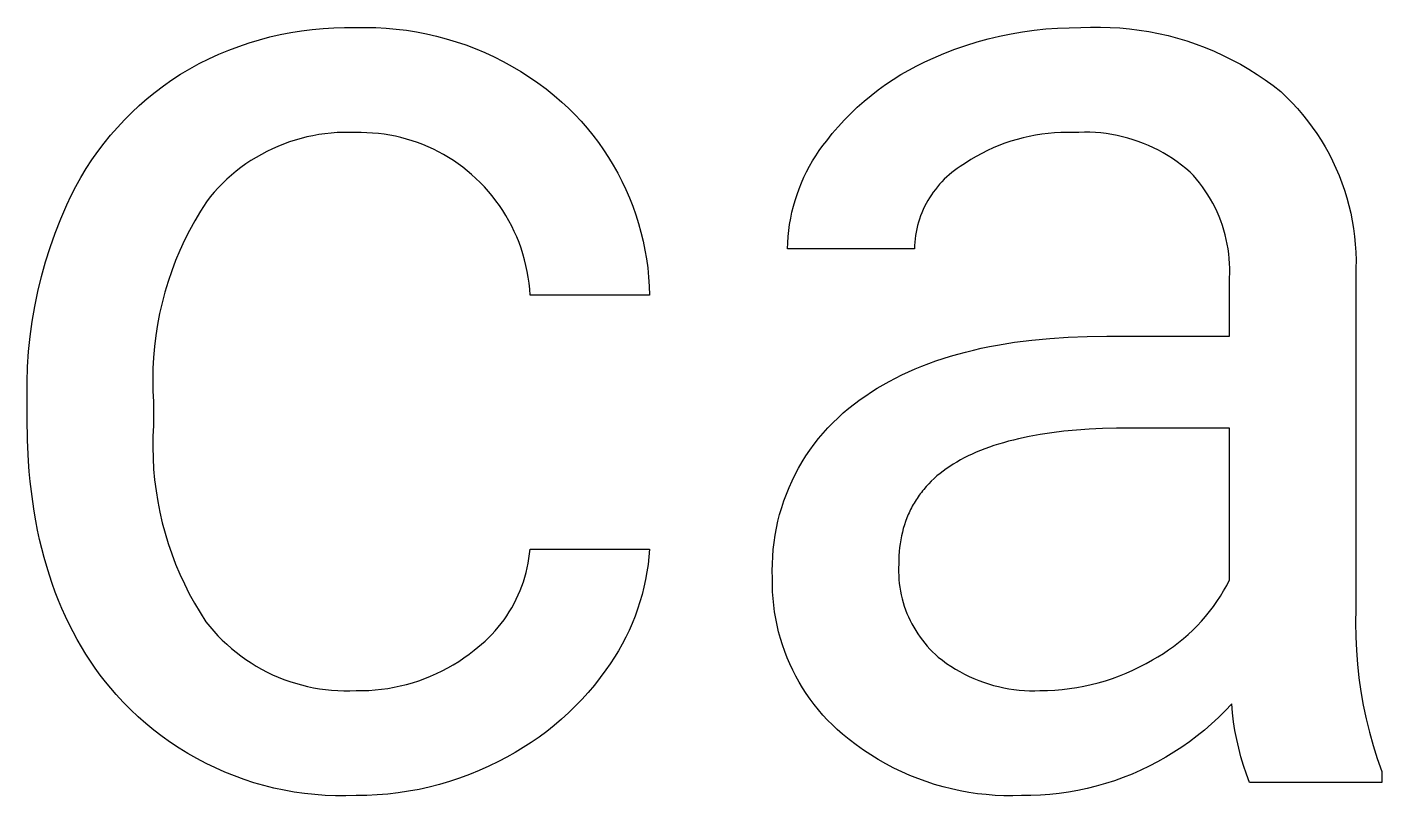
# Model space of a CAD drawing. Header units: millimetres. Extents: x -658 to 2773, y 81 to 2478.
# Drawn here: x 2036.91 to 2077.66, y 230.95 to 254.06 of the extents above; entities that cross this region are included whole.
import ezdxf

# ---------------------------------------------------------------- set-up
doc = ezdxf.new("R2010")
doc.units = ezdxf.units.MM
doc.header["$MEASUREMENT"] = 0
doc.layers.add('Domyślny', color=7, linetype='Continuous', true_color=0x000000)

msp = doc.modelspace()

# ---------------------------------------------------------------- linework, layer by layer
at = {"layer": 'Domyślny'}
for p, q in [((2044.529, 253.84), (2044.848, 253.902)), ((2044.848, 253.902), (2045.169, 253.954)), ((2045.169, 253.954), (2045.491, 253.995)), ((2045.491, 253.995), (2045.814, 254.025)), ((2045.814, 254.025), (2046.139, 254.044)), ((2046.139, 254.044), (2046.463, 254.052)), ((2046.463, 254.052), (2046.788, 254.049)), ((2046.788, 254.049), (2047.095, 254.054)), ((2047.095, 254.054), (2047.403, 254.048)), ((2047.403, 254.048), (2047.709, 254.032)), ((2047.709, 254.032), (2048.016, 254.006)), ((2048.016, 254.006), (2048.321, 253.968)), ((2048.321, 253.968), (2048.624, 253.92)), ((2048.624, 253.92), (2048.926, 253.862)), ((2066.511, 253.865), (2066.858, 253.924)), ((2066.858, 253.924), (2067.206, 253.972)), ((2067.206, 253.972), (2067.556, 254.009)), ((2067.556, 254.009), (2067.906, 254.034)), ((2067.906, 254.034), (2068.258, 254.047)), ((2068.258, 254.047), (2068.61, 254.049)), ((2068.61, 254.049), (2068.903, 254.061)), ((2068.903, 254.061), (2069.197, 254.064)), ((2069.197, 254.064), (2069.49, 254.057)), ((2069.49, 254.057), (2069.783, 254.039)), ((2069.783, 254.039), (2070.076, 254.012)), ((2070.076, 254.012), (2070.367, 253.976)), ((2070.367, 253.976), (2070.657, 253.929)), ((2070.657, 253.929), (2070.945, 253.873)), ((2042.976, 253.371), (2043.28, 253.485)), ((2043.28, 253.485), (2043.588, 253.59)), ((2043.588, 253.59), (2043.899, 253.684)), ((2043.899, 253.684), (2044.213, 253.767)), ((2044.213, 253.767), (2044.529, 253.84)), ((2048.926, 253.862), (2049.225, 253.794)), ((2049.225, 253.794), (2049.522, 253.715)), ((2049.522, 253.715), (2049.817, 253.626)), ((2049.817, 253.626), (2050.107, 253.526)), ((2050.107, 253.526), (2050.395, 253.417)), ((2064.818, 253.398), (2065.15, 253.514)), ((2065.15, 253.514), (2065.486, 253.618)), ((2065.486, 253.618), (2065.825, 253.712)), ((2065.825, 253.712), (2066.166, 253.794)), ((2066.166, 253.794), (2066.511, 253.865)), ((2070.945, 253.873), (2071.232, 253.807)), ((2071.232, 253.807), (2071.516, 253.732)), ((2071.516, 253.732), (2071.797, 253.647)), ((2071.797, 253.647), (2072.075, 253.553)), ((2072.075, 253.553), (2072.35, 253.449)), ((2042.09, 252.967), (2042.381, 253.111)), ((2042.381, 253.111), (2042.677, 253.246)), ((2042.677, 253.246), (2042.976, 253.371)), ((2050.395, 253.417), (2050.678, 253.298)), ((2050.678, 253.298), (2050.957, 253.17)), ((2050.957, 253.17), (2051.232, 253.031)), ((2063.916, 253.023), (2064.166, 253.135)), ((2064.166, 253.135), (2064.489, 253.272)), ((2064.489, 253.272), (2064.818, 253.398)), ((2072.35, 253.449), (2072.621, 253.337)), ((2072.621, 253.337), (2072.888, 253.215)), ((2072.888, 253.215), (2073.151, 253.084)), ((2073.151, 253.084), (2073.41, 252.945)), ((2041.524, 252.649), (2041.804, 252.813)), ((2041.804, 252.813), (2042.09, 252.967)), ((2051.232, 253.031), (2051.501, 252.884)), ((2051.501, 252.884), (2051.765, 252.727)), ((2051.765, 252.727), (2052.024, 252.561)), ((2063.194, 252.637), (2063.43, 252.774)), ((2063.43, 252.774), (2063.671, 252.902)), ((2063.671, 252.902), (2063.916, 253.023)), ((2073.41, 252.945), (2073.664, 252.797)), ((2073.664, 252.797), (2073.912, 252.641)), ((2040.763, 252.111), (2041.011, 252.299)), ((2041.011, 252.299), (2041.264, 252.478)), ((2041.264, 252.478), (2041.524, 252.649)), ((2052.024, 252.561), (2052.277, 252.386)), ((2052.277, 252.386), (2052.524, 252.203)), ((2062.514, 252.18), (2062.735, 252.34)), ((2062.735, 252.34), (2062.962, 252.492)), ((2062.962, 252.492), (2063.194, 252.637)), ((2073.912, 252.641), (2074.155, 252.476)), ((2074.155, 252.476), (2074.393, 252.304)), ((2074.393, 252.304), (2074.625, 252.123)), ((2040.288, 251.71), (2040.522, 251.914)), ((2040.522, 251.914), (2040.763, 252.111)), ((2052.524, 252.203), (2052.764, 252.012)), ((2052.764, 252.012), (2052.997, 251.812)), ((2062.088, 251.837), (2062.298, 252.012)), ((2062.298, 252.012), (2062.514, 252.18)), ((2074.625, 252.123), (2074.797, 251.96)), ((2074.797, 251.96), (2074.964, 251.79)), ((2039.842, 251.277), (2040.062, 251.497)), ((2040.062, 251.497), (2040.288, 251.71)), ((2052.997, 251.812), (2053.197, 251.625)), ((2053.197, 251.625), (2053.391, 251.432)), ((2061.495, 251.272), (2061.687, 251.467)), ((2061.687, 251.467), (2061.884, 251.656)), ((2061.884, 251.656), (2062.088, 251.837)), ((2074.964, 251.79), (2075.125, 251.616)), ((2075.125, 251.616), (2075.28, 251.435)), ((2075.28, 251.435), (2075.429, 251.25)), ((2039.426, 250.815), (2039.63, 251.05)), ((2039.63, 251.05), (2039.842, 251.277)), ((2053.391, 251.432), (2053.577, 251.232)), ((2053.577, 251.232), (2053.757, 251.026)), ((2061.133, 250.863), (2061.311, 251.07)), ((2061.311, 251.07), (2061.495, 251.272)), ((2075.429, 251.25), (2075.571, 251.059)), ((2075.571, 251.059), (2075.707, 250.864)), ((2039.231, 250.574), (2039.426, 250.815)), ((2044.975, 250.666), (2044.801, 250.61)), ((2045.152, 250.717), (2044.975, 250.666)), ((2045.33, 250.761), (2045.152, 250.717)), ((2045.509, 250.799), (2045.33, 250.761)), ((2045.69, 250.831), (2045.509, 250.799)), ((2045.872, 250.857), (2045.69, 250.831)), ((2046.054, 250.876), (2045.872, 250.857)), ((2046.238, 250.89), (2046.054, 250.876)), ((2046.421, 250.896), (2046.238, 250.89)), ((2046.605, 250.897), (2046.421, 250.896)), ((2046.788, 250.891), (2046.605, 250.897)), ((2046.961, 250.893), (2046.788, 250.891)), ((2047.134, 250.889), (2046.961, 250.893)), ((2047.306, 250.879), (2047.134, 250.889)), ((2047.478, 250.863), (2047.306, 250.879)), ((2047.65, 250.841), (2047.478, 250.863)), ((2047.82, 250.814), (2047.65, 250.841)), ((2047.99, 250.781), (2047.82, 250.814)), ((2048.159, 250.742), (2047.99, 250.781)), ((2048.326, 250.697), (2048.159, 250.742)), ((2048.491, 250.647), (2048.326, 250.697)), ((2048.654, 250.591), (2048.491, 250.647)), ((2053.757, 251.026), (2053.93, 250.814)), ((2053.93, 250.814), (2054.095, 250.596)), ((2060.849, 250.502), (2060.963, 250.649)), ((2060.963, 250.649), (2061.133, 250.863)), ((2066.505, 250.632), (2066.325, 250.571)), ((2066.688, 250.687), (2066.505, 250.632)), ((2066.872, 250.735), (2066.688, 250.687)), ((2067.058, 250.777), (2066.872, 250.735)), ((2067.245, 250.813), (2067.058, 250.777)), ((2067.434, 250.842), (2067.245, 250.813)), ((2067.623, 250.865), (2067.434, 250.842)), ((2067.813, 250.881), (2067.623, 250.865)), ((2068.003, 250.891), (2067.813, 250.881)), ((2068.194, 250.894), (2068.003, 250.891)), ((2068.384, 250.891), (2068.194, 250.894)), ((2068.55, 250.9), (2068.384, 250.891)), ((2068.715, 250.904), (2068.55, 250.9)), ((2068.88, 250.902), (2068.715, 250.904)), ((2069.045, 250.894), (2068.88, 250.902)), ((2069.21, 250.88), (2069.045, 250.894)), ((2069.374, 250.86), (2069.21, 250.88)), ((2069.538, 250.835), (2069.374, 250.86)), ((2069.7, 250.805), (2069.538, 250.835)), ((2069.862, 250.768), (2069.7, 250.805)), ((2070.022, 250.726), (2069.862, 250.768)), ((2070.18, 250.679), (2070.022, 250.726)), ((2070.337, 250.626), (2070.18, 250.679)), ((2070.492, 250.568), (2070.337, 250.626)), ((2075.707, 250.864), (2075.836, 250.665)), ((2075.836, 250.665), (2075.958, 250.461)), ((2038.864, 250.072), (2039.043, 250.326)), ((2039.043, 250.326), (2039.231, 250.574)), ((2043.962, 250.238), (2043.803, 250.147)), ((2044.125, 250.324), (2043.962, 250.238)), ((2044.29, 250.404), (2044.125, 250.324)), ((2044.458, 250.479), (2044.29, 250.404)), ((2044.628, 250.547), (2044.458, 250.479)), ((2044.801, 250.61), (2044.628, 250.547)), ((2048.816, 250.53), (2048.654, 250.591)), ((2048.976, 250.463), (2048.816, 250.53)), ((2049.133, 250.391), (2048.976, 250.463)), ((2049.287, 250.313), (2049.133, 250.391)), ((2049.439, 250.231), (2049.287, 250.313)), ((2049.588, 250.143), (2049.439, 250.231)), ((2054.095, 250.596), (2054.252, 250.373)), ((2054.252, 250.373), (2054.402, 250.144)), ((2060.638, 250.198), (2060.741, 250.352)), ((2060.741, 250.352), (2060.849, 250.502)), ((2065.627, 250.266), (2065.459, 250.175)), ((2065.797, 250.351), (2065.627, 250.266)), ((2065.971, 250.431), (2065.797, 250.351)), ((2066.146, 250.504), (2065.971, 250.431)), ((2066.325, 250.571), (2066.146, 250.504)), ((2070.644, 250.504), (2070.492, 250.568)), ((2070.795, 250.435), (2070.644, 250.504)), ((2070.942, 250.361), (2070.795, 250.435)), ((2071.088, 250.282), (2070.942, 250.361)), ((2071.23, 250.198), (2071.088, 250.282)), ((2075.958, 250.461), (2076.073, 250.253)), ((2076.073, 250.253), (2076.181, 250.041)), ((2038.533, 249.546), (2038.694, 249.812)), ((2038.694, 249.812), (2038.864, 250.072)), ((2043.346, 249.841), (2043.2, 249.729)), ((2043.495, 249.948), (2043.346, 249.841)), ((2043.647, 250.051), (2043.495, 249.948)), ((2043.803, 250.147), (2043.647, 250.051)), ((2049.734, 250.05), (2049.588, 250.143)), ((2049.876, 249.953), (2049.734, 250.05)), ((2050.016, 249.85), (2049.876, 249.953)), ((2050.151, 249.743), (2050.016, 249.85)), ((2054.402, 250.144), (2054.544, 249.91)), ((2054.544, 249.91), (2054.678, 249.672)), ((2060.361, 249.715), (2060.447, 249.879)), ((2060.447, 249.879), (2060.54, 250.04)), ((2060.54, 250.04), (2060.638, 250.198)), ((2064.892, 249.812), (2064.81, 249.753)), ((2064.977, 249.869), (2064.892, 249.812)), ((2065.134, 249.977), (2064.977, 249.869)), ((2065.295, 250.079), (2065.134, 249.977)), ((2065.459, 250.175), (2065.295, 250.079)), ((2071.369, 250.109), (2071.23, 250.198)), ((2071.506, 250.016), (2071.369, 250.109)), ((2071.639, 249.917), (2071.506, 250.016)), ((2071.768, 249.814), (2071.639, 249.917)), ((2071.894, 249.707), (2071.768, 249.814)), ((2076.181, 250.041), (2076.281, 249.826)), ((2076.281, 249.826), (2076.374, 249.607)), ((2038.381, 249.275), (2038.533, 249.546)), ((2042.922, 249.49), (2042.789, 249.363)), ((2043.059, 249.612), (2042.922, 249.49)), ((2043.2, 249.729), (2043.059, 249.612)), ((2050.283, 249.632), (2050.151, 249.743)), ((2050.412, 249.516), (2050.283, 249.632)), ((2050.541, 249.39), (2050.412, 249.516)), ((2054.678, 249.672), (2054.804, 249.429)), ((2054.804, 249.429), (2054.921, 249.182)), ((2060.205, 249.379), (2060.28, 249.548)), ((2060.28, 249.548), (2060.361, 249.715)), ((2064.43, 249.416), (2064.361, 249.341)), ((2064.501, 249.488), (2064.43, 249.416)), ((2064.575, 249.558), (2064.501, 249.488)), ((2064.651, 249.626), (2064.575, 249.558)), ((2064.729, 249.691), (2064.651, 249.626)), ((2064.81, 249.753), (2064.729, 249.691)), ((2071.993, 249.6), (2071.894, 249.707)), ((2072.088, 249.49), (2071.993, 249.6)), ((2072.18, 249.377), (2072.088, 249.49)), ((2076.374, 249.607), (2076.46, 249.385)), ((2038.105, 248.719), (2038.238, 248.999)), ((2038.238, 248.999), (2038.381, 249.275)), ((2042.537, 249.096), (2042.418, 248.956)), ((2042.661, 249.232), (2042.537, 249.096)), ((2042.789, 249.363), (2042.661, 249.232)), ((2050.666, 249.26), (2050.541, 249.39)), ((2050.787, 249.126), (2050.666, 249.26)), ((2050.902, 248.987), (2050.787, 249.126)), ((2054.921, 249.182), (2055.03, 248.931)), ((2060.015, 248.855), (2060.072, 249.032)), ((2060.072, 249.032), (2060.135, 249.206)), ((2060.135, 249.206), (2060.205, 249.379)), ((2064.113, 249.02), (2064.057, 248.935)), ((2064.171, 249.103), (2064.113, 249.02)), ((2064.232, 249.185), (2064.171, 249.103)), ((2064.295, 249.264), (2064.232, 249.185)), ((2064.361, 249.341), (2064.295, 249.264)), ((2072.268, 249.261), (2072.18, 249.377)), ((2072.351, 249.142), (2072.268, 249.261)), ((2072.431, 249.02), (2072.351, 249.142)), ((2072.506, 248.895), (2072.431, 249.02)), ((2076.46, 249.385), (2076.538, 249.161)), ((2076.538, 249.161), (2076.608, 248.934)), ((2037.924, 248.298), (2038.105, 248.719)), ((2042.304, 248.813), (2042.125, 248.531)), ((2042.418, 248.956), (2042.304, 248.813)), ((2051.013, 248.845), (2050.902, 248.987)), ((2051.119, 248.699), (2051.013, 248.845)), ((2051.22, 248.549), (2051.119, 248.699)), ((2055.03, 248.931), (2055.13, 248.677)), ((2055.13, 248.677), (2055.222, 248.419)), ((2059.919, 248.497), (2059.964, 248.677)), ((2059.964, 248.677), (2060.015, 248.855)), ((2063.909, 248.668), (2063.866, 248.576)), ((2063.956, 248.759), (2063.909, 248.668)), ((2064.005, 248.847), (2063.956, 248.759)), ((2064.057, 248.935), (2064.005, 248.847)), ((2072.577, 248.768), (2072.506, 248.895)), ((2072.644, 248.639), (2072.577, 248.768)), ((2072.707, 248.508), (2072.644, 248.639)), ((2076.608, 248.934), (2076.671, 248.704)), ((2076.671, 248.704), (2076.726, 248.473)), ((2037.756, 247.872), (2037.924, 248.298)), ((2041.956, 248.244), (2041.797, 247.952)), ((2042.125, 248.531), (2041.956, 248.244)), ((2051.315, 248.396), (2051.22, 248.549)), ((2051.405, 248.24), (2051.315, 248.396)), ((2051.49, 248.08), (2051.405, 248.24)), ((2055.222, 248.419), (2055.304, 248.159)), ((2059.849, 248.133), (2059.881, 248.315)), ((2059.881, 248.315), (2059.919, 248.497)), ((2063.725, 248.195), (2063.697, 248.097)), ((2063.755, 248.292), (2063.725, 248.195)), ((2063.789, 248.388), (2063.755, 248.292)), ((2063.826, 248.483), (2063.789, 248.388)), ((2063.866, 248.576), (2063.826, 248.483)), ((2072.764, 248.374), (2072.707, 248.508)), ((2072.818, 248.239), (2072.764, 248.374)), ((2072.866, 248.101), (2072.818, 248.239)), ((2076.726, 248.473), (2076.772, 248.24)), ((2076.772, 248.24), (2076.811, 248.005)), ((2037.604, 247.44), (2037.756, 247.872)), ((2041.797, 247.952), (2041.648, 247.654)), ((2051.568, 247.918), (2051.49, 248.08)), ((2051.641, 247.753), (2051.568, 247.918)), ((2055.304, 248.159), (2055.378, 247.895)), ((2055.378, 247.895), (2055.442, 247.629)), ((2059.803, 247.765), (2059.823, 247.949)), ((2059.823, 247.949), (2059.849, 248.133)), ((2063.636, 247.799), (2063.622, 247.698)), ((2063.653, 247.899), (2063.636, 247.799)), ((2063.674, 247.999), (2063.653, 247.899)), ((2063.697, 248.097), (2063.674, 247.999)), ((2072.91, 247.963), (2072.866, 248.101)), ((2072.95, 247.822), (2072.91, 247.963)), ((2072.984, 247.681), (2072.95, 247.822)), ((2076.811, 248.005), (2076.842, 247.77)), ((2076.842, 247.77), (2076.864, 247.533)), ((2037.466, 247.003), (2037.604, 247.44)), ((2041.648, 247.654), (2041.509, 247.351)), ((2051.709, 247.586), (2051.641, 247.753)), ((2051.77, 247.416), (2051.709, 247.586)), ((2051.826, 247.244), (2051.77, 247.416)), ((2055.442, 247.629), (2055.498, 247.362)), ((2055.498, 247.362), (2055.544, 247.092)), ((2059.783, 247.394), (2059.79, 247.579)), ((2063.601, 247.394), (2059.783, 247.394)), ((2059.79, 247.579), (2059.803, 247.765)), ((2063.605, 247.496), (2063.601, 247.394)), ((2063.612, 247.597), (2063.605, 247.496)), ((2063.622, 247.698), (2063.612, 247.597)), ((2073.014, 247.539), (2072.984, 247.681)), ((2073.039, 247.395), (2073.014, 247.539)), ((2073.058, 247.251), (2073.039, 247.395)), ((2076.864, 247.533), (2076.879, 247.296)), ((2037.343, 246.562), (2037.466, 247.003)), ((2041.381, 247.043), (2041.263, 246.731)), ((2041.509, 247.351), (2041.381, 247.043)), ((2051.875, 247.071), (2051.826, 247.244)), ((2051.919, 246.896), (2051.875, 247.071)), ((2055.544, 247.092), (2055.581, 246.821)), ((2073.074, 247.106), (2073.058, 247.251)), ((2073.084, 246.961), (2073.074, 247.106)), ((2073.089, 246.815), (2073.084, 246.961)), ((2076.879, 247.296), (2076.885, 247.058)), ((2076.885, 247.058), (2076.884, 246.82)), ((2037.235, 246.117), (2037.343, 246.562)), ((2041.263, 246.731), (2041.156, 246.416)), ((2051.956, 246.719), (2051.919, 246.896)), ((2051.987, 246.541), (2051.956, 246.719)), ((2055.581, 246.821), (2055.608, 246.549)), ((2055.608, 246.549), (2055.627, 246.276)), ((2073.084, 246.524), (2073.089, 246.67)), ((2073.089, 246.67), (2073.089, 246.815)), ((2076.884, 246.82), (2076.884, 236.563)), ((2041.156, 246.416), (2041.06, 246.097)), ((2052.012, 246.363), (2051.987, 246.541)), ((2052.031, 246.183), (2052.012, 246.363)), ((2052.043, 246.003), (2052.031, 246.183)), ((2055.627, 246.276), (2055.636, 246.003)), ((2073.084, 244.773), (2073.084, 246.524)), ((2037.143, 245.668), (2037.235, 246.117)), ((2040.975, 245.775), (2040.9, 245.45)), ((2041.06, 246.097), (2040.975, 245.775)), ((2055.636, 246.003), (2052.043, 246.003)), ((2037.066, 245.217), (2037.143, 245.668)), ((2040.9, 245.45), (2040.837, 245.123)), ((2037.004, 244.763), (2037.066, 245.217)), ((2040.837, 245.123), (2040.786, 244.794)), ((2036.958, 244.307), (2037.004, 244.763)), ((2040.786, 244.794), (2040.745, 244.463)), ((2066.104, 244.504), (2066.61, 244.586)), ((2066.61, 244.586), (2067.132, 244.653)), ((2067.132, 244.653), (2067.672, 244.706)), ((2067.672, 244.706), (2068.228, 244.743)), ((2068.228, 244.743), (2068.8, 244.765)), ((2068.8, 244.765), (2069.39, 244.773)), ((2069.39, 244.773), (2073.084, 244.773)), ((2036.928, 243.85), (2036.958, 244.307)), ((2040.716, 244.131), (2040.698, 243.798)), ((2040.745, 244.463), (2040.716, 244.131)), ((2064.249, 244.026), (2064.467, 244.099)), ((2064.467, 244.099), (2064.688, 244.168)), ((2064.688, 244.168), (2064.913, 244.234)), ((2064.913, 244.234), (2065.143, 244.295)), ((2065.143, 244.295), (2065.377, 244.353)), ((2065.377, 244.353), (2065.615, 244.407)), ((2065.615, 244.407), (2065.858, 244.457)), ((2065.858, 244.457), (2066.104, 244.504)), ((2036.913, 243.393), (2036.928, 243.85)), ((2040.698, 243.798), (2040.692, 243.465)), ((2063.226, 243.607), (2063.422, 243.698)), ((2063.422, 243.698), (2063.623, 243.786)), ((2063.623, 243.786), (2063.827, 243.87)), ((2063.827, 243.87), (2064.036, 243.95)), ((2064.036, 243.95), (2064.249, 244.026)), ((2036.913, 242.935), (2036.913, 243.393)), ((2040.692, 243.465), (2040.696, 243.132)), ((2062.483, 243.204), (2062.663, 243.31)), ((2062.663, 243.31), (2062.846, 243.413)), ((2062.846, 243.413), (2063.034, 243.512)), ((2063.034, 243.512), (2063.226, 243.607)), ((2036.913, 242.296), (2036.913, 242.935)), ((2040.696, 243.132), (2040.713, 242.799)), ((2061.97, 242.862), (2062.137, 242.98)), ((2062.137, 242.98), (2062.308, 243.094)), ((2062.308, 243.094), (2062.483, 243.204)), ((2040.713, 242.799), (2040.713, 242.084)), ((2061.463, 242.464), (2061.628, 242.602)), ((2061.628, 242.602), (2061.797, 242.735)), ((2061.797, 242.735), (2061.97, 242.862)), ((2036.924, 241.647), (2036.913, 242.296)), ((2040.713, 242.084), (2040.698, 241.757)), ((2061, 242.015), (2061.149, 242.17)), ((2061.149, 242.17), (2061.304, 242.32)), ((2061.304, 242.32), (2061.463, 242.464)), ((2040.698, 241.757), (2040.694, 241.43)), ((2060.586, 241.522), (2060.719, 241.691)), ((2060.719, 241.691), (2060.857, 241.856)), ((2060.857, 241.856), (2061, 242.015)), ((2066.735, 241.686), (2066.58, 241.649)), ((2067.055, 241.754), (2066.735, 241.686)), ((2067.389, 241.814), (2067.055, 241.754)), ((2067.737, 241.866), (2067.389, 241.814)), ((2068.098, 241.91), (2067.737, 241.866)), ((2068.473, 241.946), (2068.098, 241.91)), ((2068.861, 241.974), (2068.473, 241.946)), ((2069.263, 241.994), (2068.861, 241.974)), ((2069.679, 242.006), (2069.263, 241.994)), ((2070.108, 242.01), (2069.679, 242.006)), ((2073.084, 242.01), (2070.108, 242.01)), ((2073.084, 237.445), (2073.084, 242.01)), ((2036.955, 241.014), (2036.924, 241.647)), ((2040.694, 241.43), (2040.701, 241.103)), ((2060.339, 241.17), (2060.46, 241.348)), ((2060.46, 241.348), (2060.586, 241.522)), ((2065.462, 241.281), (2065.338, 241.226)), ((2065.59, 241.334), (2065.462, 241.281)), ((2065.721, 241.385), (2065.59, 241.334)), ((2065.856, 241.434), (2065.721, 241.385)), ((2065.994, 241.481), (2065.856, 241.434)), ((2066.135, 241.526), (2065.994, 241.481)), ((2066.28, 241.569), (2066.135, 241.526)), ((2066.428, 241.61), (2066.28, 241.569)), ((2066.58, 241.649), (2066.428, 241.61)), ((2036.979, 240.705), (2036.955, 241.014)), ((2040.701, 241.103), (2040.719, 240.776)), ((2060.117, 240.802), (2060.225, 240.988)), ((2060.225, 240.988), (2060.339, 241.17)), ((2064.663, 240.855), (2064.562, 240.786)), ((2064.767, 240.922), (2064.663, 240.855)), ((2064.874, 240.986), (2064.767, 240.922)), ((2064.985, 241.049), (2064.874, 240.986)), ((2065.099, 241.11), (2064.985, 241.049)), ((2065.217, 241.169), (2065.099, 241.11)), ((2065.338, 241.226), (2065.217, 241.169)), ((2037.008, 240.4), (2036.979, 240.705)), ((2040.719, 240.776), (2040.749, 240.45)), ((2040.749, 240.45), (2040.79, 240.125)), ((2059.921, 240.419), (2060.016, 240.612)), ((2060.016, 240.612), (2060.117, 240.802)), ((2064.194, 240.49), (2064.111, 240.411)), ((2064.281, 240.567), (2064.194, 240.49)), ((2064.372, 240.642), (2064.281, 240.567)), ((2064.465, 240.715), (2064.372, 240.642)), ((2064.562, 240.786), (2064.465, 240.715)), ((2037.042, 240.099), (2037.008, 240.4)), ((2037.081, 239.802), (2037.042, 240.099)), ((2040.79, 240.125), (2040.841, 239.802)), ((2059.677, 239.823), (2059.752, 240.024)), ((2059.752, 240.024), (2059.833, 240.223)), ((2059.833, 240.223), (2059.921, 240.419)), ((2063.777, 240.031), (2063.745, 239.986)), ((2063.811, 240.075), (2063.777, 240.031)), ((2063.846, 240.119), (2063.811, 240.075)), ((2063.881, 240.162), (2063.846, 240.119)), ((2063.954, 240.247), (2063.881, 240.162)), ((2064.031, 240.33), (2063.954, 240.247)), ((2064.111, 240.411), (2064.031, 240.33)), ((2037.125, 239.51), (2037.081, 239.802)), ((2040.841, 239.802), (2040.904, 239.481)), ((2059.549, 239.412), (2059.61, 239.619)), ((2059.61, 239.619), (2059.677, 239.823)), ((2063.539, 239.659), (2063.513, 239.611)), ((2063.566, 239.708), (2063.539, 239.659)), ((2063.593, 239.755), (2063.566, 239.708)), ((2063.622, 239.803), (2063.593, 239.755)), ((2063.651, 239.849), (2063.622, 239.803)), ((2063.682, 239.895), (2063.651, 239.849)), ((2063.713, 239.941), (2063.682, 239.895)), ((2063.745, 239.986), (2063.713, 239.941)), ((2037.175, 239.222), (2037.125, 239.51)), ((2037.23, 238.939), (2037.175, 239.222)), ((2040.904, 239.481), (2040.978, 239.163)), ((2059.496, 239.204), (2059.549, 239.412)), ((2063.375, 239.308), (2063.336, 239.203)), ((2063.396, 239.36), (2063.375, 239.308)), ((2063.417, 239.411), (2063.396, 239.36)), ((2063.44, 239.462), (2063.417, 239.411)), ((2063.463, 239.512), (2063.44, 239.462)), ((2063.488, 239.562), (2063.463, 239.512)), ((2063.513, 239.611), (2063.488, 239.562)), ((2037.29, 238.66), (2037.23, 238.939)), ((2040.978, 239.163), (2041.063, 238.847)), ((2041.063, 238.847), (2041.158, 238.534)), ((2059.411, 238.783), (2059.45, 238.994)), ((2059.45, 238.994), (2059.496, 239.204)), ((2063.239, 238.876), (2063.213, 238.763)), ((2063.267, 238.987), (2063.239, 238.876)), ((2063.3, 239.096), (2063.267, 238.987)), ((2063.336, 239.203), (2063.3, 239.096)), ((2037.356, 238.385), (2037.29, 238.66)), ((2041.158, 238.534), (2041.264, 238.224)), ((2059.356, 238.357), (2059.38, 238.57)), ((2059.38, 238.57), (2059.411, 238.783)), ((2063.157, 238.413), (2063.145, 238.292)), ((2063.172, 238.532), (2063.157, 238.413)), ((2063.191, 238.649), (2063.172, 238.532)), ((2063.213, 238.763), (2063.191, 238.649)), ((2037.426, 238.115), (2037.356, 238.385)), ((2037.502, 237.849), (2037.426, 238.115)), ((2041.264, 238.224), (2041.381, 237.918)), ((2051.985, 237.942), (2052.009, 238.083)), ((2052.009, 238.083), (2052.028, 238.225)), ((2052.028, 238.225), (2052.043, 238.367)), ((2052.043, 238.367), (2055.636, 238.367)), ((2055.617, 238.138), (2055.592, 237.909)), ((2055.636, 238.367), (2055.617, 238.138)), ((2059.33, 237.928), (2059.339, 238.142)), ((2059.339, 238.142), (2059.356, 238.357)), ((2063.131, 238.044), (2063.129, 237.917)), ((2063.136, 238.169), (2063.131, 238.044)), ((2063.145, 238.292), (2063.136, 238.169)), ((2037.583, 237.587), (2037.502, 237.849)), ((2037.67, 237.33), (2037.583, 237.587)), ((2041.381, 237.918), (2041.508, 237.617)), ((2041.508, 237.617), (2041.645, 237.32)), ((2051.884, 237.525), (2051.922, 237.663)), ((2051.922, 237.663), (2051.956, 237.802)), ((2051.956, 237.802), (2051.985, 237.942)), ((2055.558, 237.681), (2055.517, 237.455)), ((2055.592, 237.909), (2055.558, 237.681)), ((2059.328, 237.713), (2059.33, 237.928)), ((2059.333, 237.498), (2059.328, 237.713)), ((2063.129, 237.917), (2063.125, 237.801)), ((2063.125, 237.801), (2063.125, 237.684)), ((2063.125, 237.684), (2063.129, 237.568)), ((2037.761, 237.077), (2037.67, 237.33)), ((2041.645, 237.32), (2041.792, 237.028)), ((2051.742, 237.121), (2051.794, 237.254)), ((2051.794, 237.254), (2051.841, 237.389)), ((2051.841, 237.389), (2051.884, 237.525)), ((2055.468, 237.229), (2055.412, 237.006)), ((2055.517, 237.455), (2055.468, 237.229)), ((2059.332, 237.293), (2059.333, 237.498)), ((2059.338, 237.089), (2059.332, 237.293)), ((2063.129, 237.568), (2063.137, 237.452)), ((2063.137, 237.452), (2063.148, 237.336)), ((2063.148, 237.336), (2063.164, 237.22)), ((2063.164, 237.22), (2063.183, 237.105)), ((2072.904, 237.114), (2072.997, 237.278)), ((2072.997, 237.278), (2073.084, 237.445)), ((2037.858, 236.828), (2037.761, 237.077)), ((2037.96, 236.584), (2037.858, 236.828)), ((2041.792, 237.028), (2041.95, 236.741)), ((2051.56, 236.732), (2051.625, 236.86)), ((2051.625, 236.86), (2051.686, 236.989)), ((2051.686, 236.989), (2051.742, 237.121)), ((2055.348, 236.785), (2055.277, 236.566)), ((2055.412, 237.006), (2055.348, 236.785)), ((2059.35, 236.885), (2059.338, 237.089)), ((2059.37, 236.682), (2059.35, 236.885)), ((2063.183, 237.105), (2063.207, 236.991)), ((2063.207, 236.991), (2063.234, 236.878)), ((2063.234, 236.878), (2063.264, 236.766)), ((2063.264, 236.766), (2063.299, 236.654)), ((2072.594, 236.642), (2072.703, 236.796)), ((2072.703, 236.796), (2072.806, 236.953)), ((2072.806, 236.953), (2072.904, 237.114)), ((2038.068, 236.344), (2037.96, 236.584)), ((2041.95, 236.741), (2042.117, 236.46)), ((2042.117, 236.46), (2042.293, 236.184)), ((2051.258, 236.247), (2051.339, 236.364)), ((2051.339, 236.364), (2051.417, 236.484)), ((2051.417, 236.484), (2051.49, 236.607)), ((2051.49, 236.607), (2051.56, 236.732)), ((2055.277, 236.566), (2055.199, 236.349)), ((2059.397, 236.479), (2059.37, 236.682)), ((2059.43, 236.278), (2059.397, 236.479)), ((2063.299, 236.654), (2063.337, 236.544)), ((2063.337, 236.544), (2063.379, 236.436)), ((2063.379, 236.436), (2063.425, 236.329)), ((2072.361, 236.346), (2072.48, 236.492)), ((2072.48, 236.492), (2072.594, 236.642)), ((2076.884, 236.563), (2076.874, 236.149)), ((2038.18, 236.108), (2038.068, 236.344)), ((2038.298, 235.877), (2038.18, 236.108)), ((2042.293, 236.184), (2042.409, 236.04)), ((2042.409, 236.04), (2042.529, 235.9)), ((2050.99, 235.911), (2051.083, 236.02)), ((2051.083, 236.02), (2051.172, 236.132)), ((2051.172, 236.132), (2051.258, 236.247)), ((2055.114, 236.135), (2055.021, 235.924)), ((2055.199, 236.349), (2055.114, 236.135)), ((2059.471, 236.077), (2059.43, 236.278)), ((2059.518, 235.878), (2059.471, 236.077)), ((2063.425, 236.329), (2063.474, 236.223)), ((2063.474, 236.223), (2063.527, 236.119)), ((2063.527, 236.119), (2063.583, 236.017)), ((2063.583, 236.017), (2063.643, 235.917)), ((2071.975, 235.932), (2072.109, 236.066)), ((2072.109, 236.066), (2072.237, 236.203)), ((2072.237, 236.203), (2072.361, 236.346)), ((2076.874, 236.149), (2076.878, 235.734)), ((2038.421, 235.651), (2038.298, 235.877)), ((2038.549, 235.428), (2038.421, 235.651)), ((2042.529, 235.9), (2042.654, 235.764)), ((2042.654, 235.764), (2042.783, 235.633)), ((2042.783, 235.633), (2042.917, 235.506)), ((2050.583, 235.509), (2050.69, 235.605)), ((2050.69, 235.605), (2050.794, 235.704)), ((2050.794, 235.704), (2050.894, 235.806)), ((2050.894, 235.806), (2050.99, 235.911)), ((2054.921, 235.717), (2054.815, 235.512)), ((2055.021, 235.924), (2054.921, 235.717)), ((2059.572, 235.681), (2059.518, 235.878)), ((2059.633, 235.486), (2059.572, 235.681)), ((2063.643, 235.917), (2063.706, 235.819)), ((2063.706, 235.819), (2063.772, 235.723)), ((2063.772, 235.723), (2063.841, 235.63)), ((2063.841, 235.63), (2063.914, 235.538)), ((2071.4, 235.445), (2071.55, 235.56)), ((2071.55, 235.56), (2071.696, 235.679)), ((2071.696, 235.679), (2071.838, 235.803)), ((2071.838, 235.803), (2071.975, 235.932)), ((2076.878, 235.734), (2076.896, 235.32)), ((2038.683, 235.21), (2038.549, 235.428)), ((2038.821, 234.996), (2038.683, 235.21)), ((2042.917, 235.506), (2043.056, 235.384)), ((2043.056, 235.384), (2043.198, 235.267)), ((2043.198, 235.267), (2043.345, 235.155)), ((2043.345, 235.155), (2043.495, 235.047)), ((2050.054, 235.101), (2050.209, 235.213)), ((2050.209, 235.213), (2050.361, 235.33)), ((2050.361, 235.33), (2050.474, 235.418)), ((2050.474, 235.418), (2050.583, 235.509)), ((2054.701, 235.312), (2054.581, 235.115)), ((2054.815, 235.512), (2054.701, 235.312)), ((2059.7, 235.293), (2059.633, 235.486)), ((2059.774, 235.103), (2059.7, 235.293)), ((2063.914, 235.538), (2063.989, 235.45)), ((2063.989, 235.45), (2064.068, 235.364)), ((2064.068, 235.364), (2064.149, 235.28)), ((2064.149, 235.28), (2064.233, 235.199)), ((2064.233, 235.199), (2064.32, 235.122)), ((2070.929, 235.133), (2071.09, 235.232)), ((2071.09, 235.232), (2071.247, 235.336)), ((2071.247, 235.336), (2071.4, 235.445)), ((2076.896, 235.32), (2076.928, 234.907)), ((2038.965, 234.787), (2038.821, 234.996)), ((2039.114, 234.582), (2038.965, 234.787)), ((2043.495, 235.047), (2043.649, 234.946)), ((2043.649, 234.946), (2043.806, 234.849)), ((2043.806, 234.849), (2043.966, 234.758)), ((2043.966, 234.758), (2044.13, 234.673)), ((2049.397, 234.708), (2049.566, 234.798)), ((2049.566, 234.798), (2049.732, 234.893)), ((2049.732, 234.893), (2049.895, 234.994)), ((2049.895, 234.994), (2050.054, 235.101)), ((2054.322, 234.735), (2054.152, 234.504)), ((2054.455, 234.923), (2054.322, 234.735)), ((2054.581, 235.115), (2054.455, 234.923)), ((2059.855, 234.915), (2059.774, 235.103)), ((2059.941, 234.73), (2059.855, 234.915)), ((2060.035, 234.548), (2059.941, 234.73)), ((2064.32, 235.122), (2064.444, 235.026)), ((2064.444, 235.026), (2064.571, 234.934)), ((2064.571, 234.934), (2064.701, 234.846)), ((2064.701, 234.846), (2064.834, 234.763)), ((2064.834, 234.763), (2064.969, 234.685)), ((2069.973, 234.641), (2070.176, 234.731)), ((2070.176, 234.731), (2070.376, 234.827)), ((2070.376, 234.827), (2070.572, 234.93)), ((2070.572, 234.93), (2070.765, 235.04)), ((2070.765, 235.04), (2070.929, 235.133)), ((2076.928, 234.907), (2076.973, 234.494)), ((2039.269, 234.381), (2039.114, 234.582)), ((2039.428, 234.185), (2039.269, 234.381)), ((2044.13, 234.673), (2044.296, 234.593)), ((2044.296, 234.593), (2044.465, 234.519)), ((2044.465, 234.519), (2044.637, 234.451)), ((2044.637, 234.451), (2044.811, 234.389)), ((2044.811, 234.389), (2044.986, 234.333)), ((2044.986, 234.333), (2045.164, 234.283)), ((2048.325, 234.3), (2048.509, 234.352)), ((2048.509, 234.352), (2048.692, 234.411)), ((2048.692, 234.411), (2048.872, 234.476)), ((2048.872, 234.476), (2049.049, 234.548)), ((2049.049, 234.548), (2049.224, 234.625)), ((2049.224, 234.625), (2049.397, 234.708)), ((2054.152, 234.504), (2053.975, 234.28)), ((2060.134, 234.369), (2060.035, 234.548)), ((2060.239, 234.194), (2060.134, 234.369)), ((2064.969, 234.685), (2065.108, 234.611)), ((2065.108, 234.611), (2065.248, 234.542)), ((2065.248, 234.542), (2065.391, 234.478)), ((2065.391, 234.478), (2065.537, 234.419)), ((2065.537, 234.419), (2065.684, 234.365)), ((2065.684, 234.365), (2065.833, 234.316)), ((2068.919, 234.295), (2069.134, 234.35)), ((2069.134, 234.35), (2069.347, 234.412)), ((2069.347, 234.412), (2069.558, 234.482)), ((2069.558, 234.482), (2069.767, 234.558)), ((2069.767, 234.558), (2069.973, 234.641)), ((2076.973, 234.494), (2077.032, 234.084)), ((2039.593, 233.993), (2039.428, 234.185)), ((2039.805, 233.765), (2039.593, 233.993)), ((2045.164, 234.283), (2045.343, 234.239)), ((2045.343, 234.239), (2045.524, 234.201)), ((2045.524, 234.201), (2045.706, 234.17)), ((2045.706, 234.17), (2045.889, 234.145)), ((2045.889, 234.145), (2046.072, 234.126)), ((2046.072, 234.126), (2046.256, 234.114)), ((2046.256, 234.114), (2046.441, 234.108)), ((2046.441, 234.108), (2046.625, 234.108)), ((2046.625, 234.108), (2046.81, 234.115)), ((2046.81, 234.115), (2047.001, 234.115)), ((2047.001, 234.115), (2047.192, 234.121)), ((2047.192, 234.121), (2047.383, 234.135)), ((2047.383, 234.135), (2047.574, 234.155)), ((2047.574, 234.155), (2047.763, 234.181)), ((2047.763, 234.181), (2047.952, 234.214)), ((2047.952, 234.214), (2048.139, 234.254)), ((2048.139, 234.254), (2048.325, 234.3)), ((2053.791, 234.062), (2053.599, 233.849)), ((2053.975, 234.28), (2053.791, 234.062)), ((2060.35, 234.023), (2060.239, 234.194)), ((2060.467, 233.855), (2060.35, 234.023)), ((2065.833, 234.316), (2065.983, 234.272)), ((2065.983, 234.272), (2066.135, 234.234)), ((2066.135, 234.234), (2066.288, 234.2)), ((2066.288, 234.2), (2066.442, 234.172)), ((2066.442, 234.172), (2066.597, 234.149)), ((2066.597, 234.149), (2066.753, 234.132)), ((2066.753, 234.132), (2066.909, 234.119)), ((2066.909, 234.119), (2067.066, 234.112)), ((2067.066, 234.112), (2067.222, 234.111)), ((2067.222, 234.111), (2067.379, 234.115)), ((2067.379, 234.115), (2067.601, 234.119)), ((2067.601, 234.119), (2067.823, 234.13)), ((2067.823, 234.13), (2068.044, 234.148)), ((2068.044, 234.148), (2068.264, 234.174)), ((2068.264, 234.174), (2068.484, 234.207)), ((2068.484, 234.207), (2068.702, 234.248)), ((2068.702, 234.248), (2068.919, 234.295)), ((2077.032, 234.084), (2077.104, 233.676)), ((2040.024, 233.544), (2039.805, 233.765)), ((2040.25, 233.33), (2040.024, 233.544)), ((2053.401, 233.643), (2053.196, 233.444)), ((2053.599, 233.849), (2053.401, 233.643)), ((2060.59, 233.692), (2060.467, 233.855)), ((2060.718, 233.532), (2060.59, 233.692)), ((2060.852, 233.378), (2060.718, 233.532)), ((2072.951, 233.507), (2072.749, 233.307)), ((2073.146, 233.714), (2072.951, 233.507)), ((2073.17, 233.445), (2073.146, 233.714)), ((2077.104, 233.676), (2077.189, 233.27)), ((2040.484, 233.125), (2040.25, 233.33)), ((2040.724, 232.927), (2040.484, 233.125)), ((2052.984, 233.252), (2052.767, 233.067)), ((2053.196, 233.444), (2052.984, 233.252)), ((2060.99, 233.228), (2060.852, 233.378)), ((2061.134, 233.082), (2060.99, 233.228)), ((2072.541, 233.114), (2072.326, 232.928)), ((2072.749, 233.307), (2072.541, 233.114)), ((2073.203, 233.177), (2073.17, 233.445)), ((2073.245, 232.91), (2073.203, 233.177)), ((2077.189, 233.27), (2077.288, 232.867)), ((2040.971, 232.738), (2040.724, 232.927)), ((2041.225, 232.557), (2040.971, 232.738)), ((2052.313, 232.718), (2052.078, 232.555)), ((2052.543, 232.889), (2052.313, 232.718)), ((2052.767, 233.067), (2052.543, 232.889)), ((2061.283, 232.942), (2061.134, 233.082)), ((2061.436, 232.807), (2061.283, 232.942)), ((2061.642, 232.64), (2061.436, 232.807)), ((2072.105, 232.75), (2071.878, 232.578)), ((2072.326, 232.928), (2072.105, 232.75)), ((2073.296, 232.645), (2073.245, 232.91)), ((2077.288, 232.867), (2077.4, 232.468)), ((2041.484, 232.386), (2041.225, 232.557)), ((2041.749, 232.222), (2041.484, 232.386)), ((2051.838, 232.4), (2051.593, 232.253)), ((2052.078, 232.555), (2051.838, 232.4)), ((2061.852, 232.479), (2061.642, 232.64)), ((2062.068, 232.326), (2061.852, 232.479)), ((2062.289, 232.18), (2062.068, 232.326)), ((2071.646, 232.415), (2071.408, 232.259)), ((2071.878, 232.578), (2071.646, 232.415)), ((2073.356, 232.381), (2073.296, 232.645)), ((2073.424, 232.12), (2073.356, 232.381)), ((2077.4, 232.468), (2077.526, 232.073)), ((2042.019, 232.069), (2041.749, 232.222)), ((2042.295, 231.924), (2042.019, 232.069)), ((2042.575, 231.789), (2042.295, 231.924)), ((2051.088, 231.984), (2050.804, 231.844)), ((2051.343, 232.114), (2051.088, 231.984)), ((2051.593, 232.253), (2051.343, 232.114)), ((2062.515, 232.041), (2062.289, 232.18)), ((2062.746, 231.91), (2062.515, 232.041)), ((2062.98, 231.787), (2062.746, 231.91)), ((2070.917, 231.973), (2070.665, 231.842)), ((2071.165, 232.112), (2070.917, 231.973)), ((2071.408, 232.259), (2071.165, 232.112)), ((2073.501, 231.861), (2073.424, 232.12)), ((2077.526, 232.073), (2077.664, 231.682)), ((2042.86, 231.663), (2042.575, 231.789)), ((2043.149, 231.548), (2042.86, 231.663)), ((2043.441, 231.442), (2043.149, 231.548)), ((2049.923, 231.483), (2049.622, 231.383)), ((2050.221, 231.593), (2049.923, 231.483)), ((2050.514, 231.714), (2050.221, 231.593)), ((2050.804, 231.844), (2050.514, 231.714)), ((2063.219, 231.672), (2062.98, 231.787)), ((2063.462, 231.566), (2063.219, 231.672)), ((2063.707, 231.467), (2063.462, 231.566)), ((2063.957, 231.377), (2063.707, 231.467)), ((2069.884, 231.501), (2069.616, 231.406)), ((2070.148, 231.606), (2069.884, 231.501)), ((2070.408, 231.72), (2070.148, 231.606)), ((2070.665, 231.842), (2070.408, 231.72)), ((2073.586, 231.605), (2073.501, 231.861)), ((2073.679, 231.352), (2073.586, 231.605)), ((2077.664, 231.682), (2077.664, 231.352)), ((2043.737, 231.346), (2043.441, 231.442)), ((2044.036, 231.26), (2043.737, 231.346)), ((2044.338, 231.185), (2044.036, 231.26)), ((2044.643, 231.119), (2044.338, 231.185)), ((2044.949, 231.065), (2044.643, 231.119)), ((2045.257, 231.02), (2044.949, 231.065)), ((2048.389, 231.087), (2048.075, 231.04)), ((2048.701, 231.145), (2048.389, 231.087)), ((2049.01, 231.214), (2048.701, 231.145)), ((2049.318, 231.294), (2049.01, 231.214)), ((2049.622, 231.383), (2049.318, 231.294)), ((2064.209, 231.295), (2063.957, 231.377)), ((2064.463, 231.221), (2064.209, 231.295)), ((2064.72, 231.157), (2064.463, 231.221)), ((2064.979, 231.101), (2064.72, 231.157)), ((2065.24, 231.054), (2064.979, 231.101)), ((2068.239, 231.064), (2067.958, 231.023)), ((2068.519, 231.113), (2068.239, 231.064)), ((2068.797, 231.173), (2068.519, 231.113)), ((2069.072, 231.241), (2068.797, 231.173)), ((2069.346, 231.319), (2069.072, 231.241)), ((2069.616, 231.406), (2069.346, 231.319)), ((2077.664, 231.352), (2073.679, 231.352)), ((2045.566, 230.987), (2045.257, 231.02)), ((2045.876, 230.963), (2045.566, 230.987)), ((2046.187, 230.951), (2045.876, 230.963)), ((2046.499, 230.948), (2046.187, 230.951)), ((2046.81, 230.957), (2046.499, 230.948)), ((2047.127, 230.961), (2046.81, 230.957)), ((2047.444, 230.977), (2047.127, 230.961)), ((2047.76, 231.003), (2047.444, 230.977)), ((2048.075, 231.04), (2047.76, 231.003)), ((2065.502, 231.015), (2065.24, 231.054)), ((2065.765, 230.986), (2065.502, 231.015)), ((2066.029, 230.965), (2065.765, 230.986)), ((2066.294, 230.954), (2066.029, 230.965)), ((2066.559, 230.951), (2066.294, 230.954)), ((2066.824, 230.957), (2066.559, 230.951)), ((2067.108, 230.959), (2066.824, 230.957)), ((2067.392, 230.971), (2067.108, 230.959)), ((2067.675, 230.992), (2067.392, 230.971)), ((2067.958, 231.023), (2067.675, 230.992))]:
    msp.add_line(p, q, dxfattribs=at)

doc.saveas('drawing.dxf')
